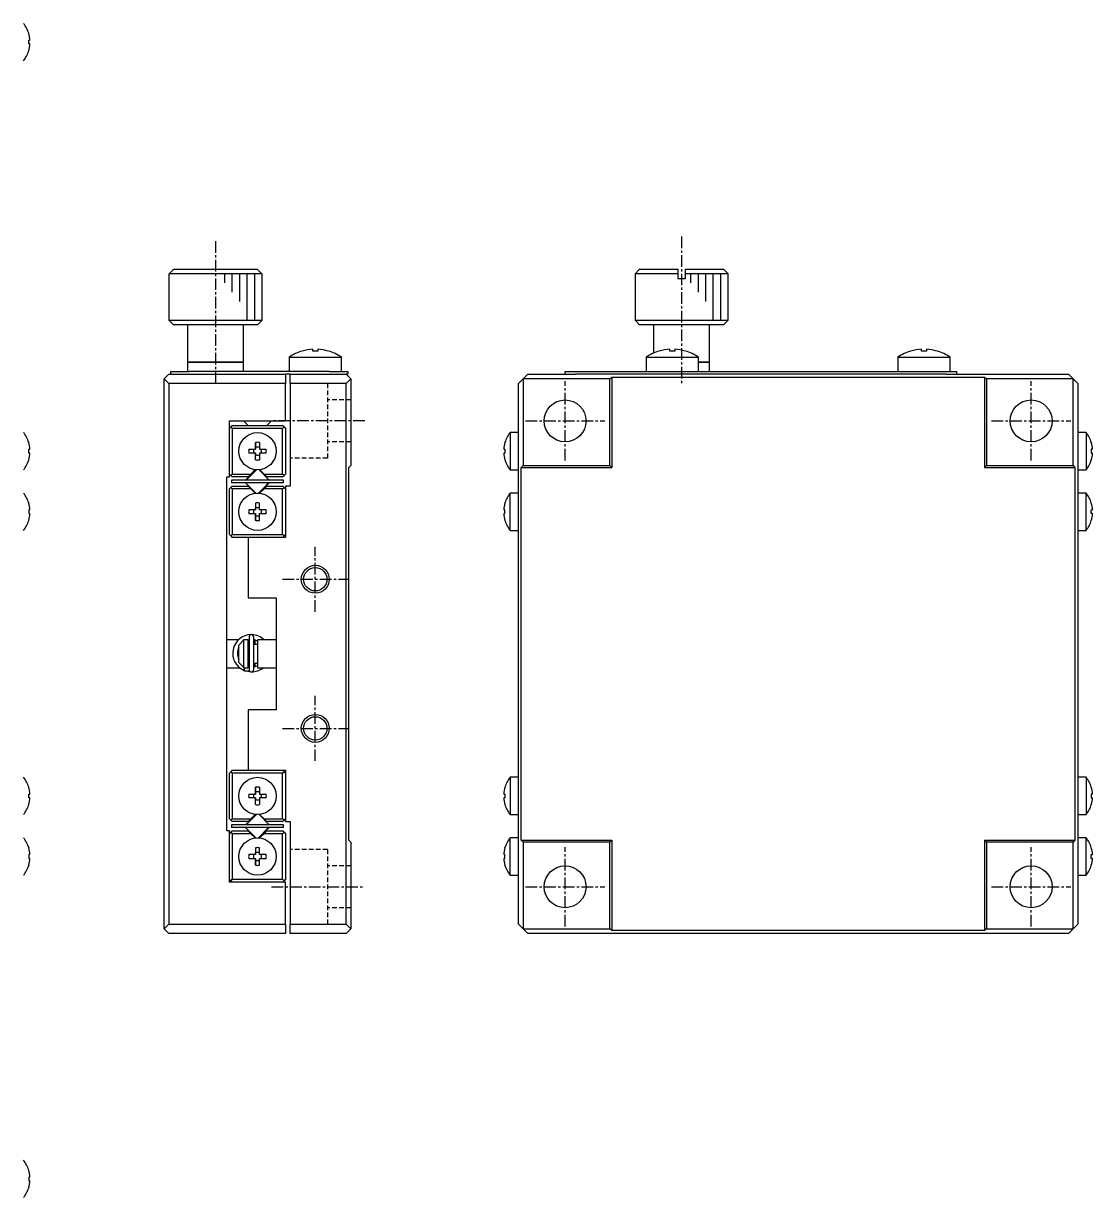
# Model space of a CAD drawing. Extents: x 10 to 267, y 10 to 164.
# Drawn here: x 151.9 to 266.6, y 30.4 to 156.4 of the extents above; entities that cross this region are included whole.
import ezdxf

# ---------------------------------------------------------------- set-up
doc = ezdxf.new("R2010")
doc.units = 0
doc.linetypes.add('CENTER', pattern=[2, 1.25, -0.25, 0.25, -0.25])
doc.linetypes.add('DASHED', pattern=[0.75, 0.5, -0.25])
doc.layers.get('0').update_dxf_attribs({"linetype": 'CONTINUOUS'})
doc.layers.add('CENTER', color=1, linetype='CENTER')

msp = doc.modelspace()

# ---------------------------------------------------------------- linework, layer by layer
at = {"color": 7, "linetype": 'CONTINUOUS'}
for p, q in [((152.5, 155.28), (152.5, 155.3)), ((152.5, 154.55), (152.63, 154.55)), ((152.5, 154.15), (152.5, 154.55)), ((152.63, 154.15), (152.5, 154.15)), ((152.5, 153.4), (152.5, 153.42)), ((167.56, 129.5), (168.06, 130)), ((168.06, 130), (177.03, 130)), ((177.03, 130), (177.53, 129.5)), ((218.05, 130), (217.55, 129.5)), ((218.05, 130), (222.15, 130)), ((222.15, 130), (222.15, 129.5)), ((222.95, 130), (227.05, 130)), ((222.95, 129.5), (222.95, 130)), ((227.55, 129.5), (227.05, 130)), ((167.55, 129), (167.56, 129)), ((167.55, 129), (167.55, 124.5)), ((167.56, 129), (167.56, 129.5)), ((177.53, 129.5), (167.56, 129.5)), ((177.53, 129.5), (177.53, 129)), ((177.53, 129), (177.55, 129)), ((177.55, 124.5), (177.55, 129)), ((222.15, 129.5), (217.55, 129.5)), ((217.55, 129.5), (217.55, 124.5)), ((222.15, 129.5), (222.15, 129)), ((222.15, 129), (222.95, 129)), ((227.55, 129.5), (222.95, 129.5)), ((222.95, 129), (222.95, 129.5)), ((227.55, 124.5), (227.55, 129.5)), ((167.55, 124.5), (177.55, 124.5)), ((167.55, 124.5), (168.05, 124)), ((177.05, 124), (168.05, 124)), ((169.55, 124), (169.55, 120)), ((175.55, 120), (175.55, 124)), ((177.05, 124), (177.55, 124.5)), ((217.55, 124.5), (222.55, 124.5)), ((217.55, 124.5), (218.05, 124)), ((222.55, 124), (218.05, 124)), ((219.55, 124), (219.55, 120.98)), ((222.55, 124.5), (227.55, 124.5)), ((227.05, 124), (222.55, 124)), ((225.55, 120), (225.55, 124)), ((227.05, 124), (227.55, 124.5)), ((181.85, 121.19), (181.84, 121.2)), ((182.99, 121.19), (182.99, 121.39)), ((183.51, 121.19), (182.99, 121.19)), ((183.51, 121.39), (183.51, 121.19)), ((184.65, 121.2), (184.65, 121.19)), ((220.15, 121.19), (220.14, 121.2)), ((221.29, 121.19), (221.29, 121.39)), ((221.81, 121.19), (221.29, 121.19)), ((221.81, 121.39), (221.81, 121.19)), ((222.95, 121.2), (222.95, 121.19)), ((247.15, 121.19), (247.14, 121.2)), ((248.29, 121.19), (248.29, 121.39)), ((248.81, 121.19), (248.29, 121.19)), ((248.81, 121.39), (248.81, 121.19)), ((249.95, 121.2), (249.95, 121.19)), ((169.55, 120), (175.55, 120)), ((175.55, 120), (169.55, 120)), ((169.55, 120), (169.55, 119)), ((175.55, 119), (175.55, 120)), ((180.45, 120.54), (186.05, 120.54)), ((180.45, 120.54), (180.45, 119)), ((186.05, 119), (186.05, 120.54)), ((218.75, 120.54), (224.35, 120.54)), ((218.75, 120.54), (218.75, 119)), ((224.35, 119), (224.35, 120.54)), ((224.35, 120), (225.55, 120)), ((225.55, 120), (224.35, 120)), ((225.55, 119), (225.55, 120)), ((245.75, 120.54), (251.35, 120.54)), ((245.75, 120.54), (245.75, 119)), ((251.35, 119), (251.35, 120.54)), ((167.55, 118.7), (167.05, 118.2)), ((167.55, 118.7), (180.05, 118.7)), ((167.75, 118.7), (167.75, 119)), ((167.75, 119), (169.75, 119)), ((184.75, 119), (169.75, 119)), ((180.55, 118.7), (180.05, 118.7)), ((180.05, 118.7), (180.05, 117.7)), ((180.55, 118.7), (186.55, 118.7)), ((180.55, 117.7), (180.55, 118.7)), ((184.75, 119), (186.75, 119)), ((186.75, 118.7), (186.55, 118.7)), ((186.55, 118.7), (187.05, 118.2)), ((186.75, 119), (186.75, 118.7)), ((206.05, 118.7), (205.55, 118.2)), ((206.05, 118.7), (211.17, 118.7)), ((210.05, 118.7), (210.05, 119)), ((210.05, 119), (212.05, 119)), ((212.05, 118.7), (211.17, 118.7)), ((212.05, 119), (250.05, 119)), ((250.05, 118.7), (212.05, 118.7)), ((250.05, 119), (252.05, 119)), ((250.92, 118.7), (250.05, 118.7)), ((250.92, 118.7), (264.05, 118.7)), ((252.05, 119), (252.05, 118.7)), ((264.55, 118.2), (264.05, 118.7)), ((167.05, 118.2), (167.55, 117.7)), ((167.05, 59.2), (167.05, 118.2)), ((180.05, 117.7), (167.55, 117.7)), ((167.55, 117.7), (167.55, 59.7)), ((180.05, 113.7), (180.05, 117.7)), ((180.55, 117.7), (180.55, 106.7)), ((186.55, 117.7), (180.55, 117.7)), ((187.05, 118.2), (186.55, 117.7)), ((186.55, 59.7), (186.55, 117.7)), ((187.05, 118.2), (187.05, 108.9)), ((205.55, 118.2), (205.05, 117.7)), ((205.05, 59.7), (205.05, 117.7)), ((205.55, 118.2), (205.55, 108.9)), ((214.85, 118.2), (205.55, 118.2)), ((214.85, 118.2), (215.05, 118.4)), ((214.85, 108.9), (214.85, 118.2)), ((215.05, 118.4), (255.05, 118.4)), ((215.05, 118.4), (215.05, 108.7)), ((255.05, 118.4), (255.25, 118.2)), ((255.05, 118.4), (255.05, 108.7)), ((264.55, 118.2), (255.25, 118.2)), ((255.25, 118.2), (255.25, 108.9)), ((264.55, 108.9), (264.55, 118.2)), ((265.05, 117.7), (264.55, 118.2)), ((265.05, 117.7), (265.05, 59.7)), ((174.05, 113.7), (180.05, 113.7)), ((174.05, 107.7), (174.05, 113.7)), ((175.55, 113.7), (175.8, 113.45)), ((175.8, 113.45), (176.05, 113.2)), ((178.05, 113.2), (178.3, 113.45)), ((178.3, 113.45), (178.55, 113.7)), ((174.05, 112.9), (174.2, 113.05)), ((174.35, 113.2), (174.2, 113.05)), ((174.2, 113.05), (174.35, 112.9)), ((174.35, 113.2), (179.75, 113.2)), ((174.35, 112.9), (174.35, 108)), ((179.75, 112.9), (174.35, 112.9)), ((179.9, 113.05), (179.75, 113.2)), ((179.75, 112.9), (179.9, 113.05)), ((179.75, 108), (179.75, 112.9)), ((179.9, 113.05), (180.05, 112.9)), ((180.05, 112.9), (180.05, 108)), ((204.15, 112.45), (204.15, 110.45)), ((205.05, 112.45), (204.15, 112.45)), ((265.94, 112.45), (265.05, 112.45)), ((265.94, 112.45), (265.94, 110.45)), ((152.5, 111.38), (152.5, 111.4)), ((152.5, 111.38), (152.5, 111.4)), ((176.85, 110.65), (176.85, 111.38)), ((176.85, 111.38), (176.85, 110.84)), ((177.25, 111.38), (177.25, 110.65)), ((203.59, 111.4), (203.59, 111.38)), ((203.59, 111.4), (203.59, 111.38)), ((266.5, 111.4), (266.5, 111.38)), ((266.5, 111.4), (266.5, 111.38)), ((152.5, 110.65), (152.63, 110.65)), ((152.5, 110.25), (152.5, 110.65)), ((152.63, 110.25), (152.5, 110.25)), ((176.12, 110.65), (176.85, 110.65)), ((176.85, 110.25), (176.12, 110.25)), ((176.85, 110.84), (176.85, 110.65)), ((176.85, 109.52), (176.85, 110.25)), ((176.85, 110.25), (176.85, 110.06)), ((176.85, 109.52), (176.85, 110.06)), ((177.25, 110.65), (177.98, 110.65)), ((177.98, 110.25), (177.25, 110.25)), ((177.25, 110.25), (177.25, 109.52)), ((203.46, 110.65), (203.59, 110.65)), ((203.59, 110.25), (203.46, 110.25)), ((203.59, 110.65), (203.59, 110.25)), ((204.15, 110.45), (204.15, 108.45)), ((265.94, 110.45), (265.94, 108.45)), ((266.63, 110.65), (266.5, 110.65)), ((266.5, 110.65), (266.5, 110.25)), ((266.5, 110.25), (266.63, 110.25)), ((152.5, 109.5), (152.5, 109.52)), ((152.5, 109.5), (152.5, 109.52)), ((176.87, 108.44), (175.81, 107.38)), ((175.85, 107.35), (176.94, 108.44)), ((176.34, 108), (176.81, 108.47)), ((178.28, 107.38), (177.22, 108.44)), ((177.28, 108.47), (177.75, 108)), ((186.85, 108.7), (187.05, 108.9)), ((186.85, 68.7), (186.85, 108.7)), ((203.59, 109.52), (203.59, 109.5)), ((203.59, 109.52), (203.59, 109.5)), ((204.15, 108.45), (205.05, 108.45)), ((205.35, 108.7), (205.55, 108.9)), ((205.35, 108.7), (215.05, 108.7)), ((205.35, 68.7), (205.35, 108.7)), ((205.55, 108.9), (214.85, 108.9)), ((215.05, 108.7), (214.85, 108.9)), ((255.05, 108.7), (255.25, 108.9)), ((255.05, 108.7), (264.75, 108.7)), ((255.25, 108.9), (264.55, 108.9)), ((264.55, 108.9), (264.75, 108.7)), ((264.75, 108.7), (264.75, 68.7)), ((265.05, 108.45), (265.94, 108.45)), ((266.5, 109.52), (266.5, 109.5)), ((266.5, 109.52), (266.5, 109.5)), ((173.75, 107.7), (174.05, 107.7)), ((173.75, 69.7), (173.75, 107.7)), ((174.2, 107.85), (174.05, 108)), ((174.35, 108), (174.2, 107.85)), ((174.2, 107.85), (174.35, 107.7)), ((174.25, 107.35), (174.25, 107.05)), ((179.85, 107.35), (174.25, 107.35)), ((174.35, 108), (176.34, 108)), ((176.04, 107.7), (174.35, 107.7)), ((176.04, 107.7), (176.34, 108)), ((177.75, 108), (179.75, 108)), ((177.75, 108), (178.05, 107.7)), ((179.75, 107.7), (178.05, 107.7)), ((179.9, 107.85), (179.75, 108)), ((179.75, 107.7), (179.9, 107.85)), ((179.85, 107.05), (179.85, 107.35)), ((180.05, 108), (179.9, 107.85)), ((174.05, 106.4), (174.2, 106.55)), ((174.05, 101.5), (174.05, 106.4)), ((174.35, 106.7), (174.2, 106.55)), ((174.2, 106.55), (174.35, 106.4)), ((179.85, 107.05), (174.25, 107.05)), ((174.35, 106.7), (176.04, 106.7)), ((174.35, 106.4), (174.35, 101.5)), ((176.34, 106.4), (174.35, 106.4)), ((175.81, 107.02), (176.87, 105.96)), ((176.34, 106.4), (176.04, 106.7)), ((176.81, 105.94), (176.34, 106.4)), ((177.72, 106.53), (177.15, 105.96)), ((177.22, 105.96), (178.28, 107.02)), ((177.75, 106.4), (177.28, 105.94)), ((178.24, 107.05), (177.72, 106.53)), ((178.05, 106.7), (177.75, 106.4)), ((179.75, 106.4), (177.75, 106.4)), ((178.05, 106.7), (179.75, 106.7)), ((179.9, 106.55), (179.75, 106.7)), ((179.75, 106.4), (179.9, 106.55)), ((179.75, 101.5), (179.75, 106.4)), ((179.9, 106.55), (180.05, 106.4)), ((180.05, 106.7), (180.05, 101.2)), ((180.55, 106.7), (180.05, 106.7)), ((204.15, 103.95), (204.15, 105.95)), ((205.05, 105.95), (204.15, 105.95)), ((265.94, 105.95), (265.05, 105.95)), ((265.94, 103.95), (265.94, 105.95)), ((152.5, 104.9), (152.5, 104.88)), ((152.5, 104.9), (152.5, 104.88)), ((176.85, 104.88), (176.85, 104.15)), ((176.85, 104.88), (176.85, 104.34)), ((177.25, 104.15), (177.25, 104.88)), ((203.59, 104.88), (203.59, 104.9)), ((203.59, 104.88), (203.59, 104.9)), ((266.5, 104.88), (266.5, 104.9)), ((266.5, 104.88), (266.5, 104.9)), ((152.63, 104.15), (152.5, 104.15)), ((152.5, 104.15), (152.5, 103.75)), ((152.5, 103.75), (152.63, 103.75)), ((176.85, 104.15), (176.12, 104.15)), ((176.12, 103.75), (176.85, 103.75)), ((176.85, 104.15), (176.85, 104.34)), ((176.85, 103.75), (176.85, 103.02)), ((176.85, 103.56), (176.85, 103.75)), ((176.85, 103.02), (176.85, 103.56)), ((177.98, 104.15), (177.25, 104.15)), ((177.25, 103.75), (177.98, 103.75)), ((177.25, 103.02), (177.25, 103.75)), ((203.59, 104.15), (203.46, 104.15)), ((203.46, 103.75), (203.59, 103.75)), ((203.59, 103.75), (203.59, 104.15)), ((204.15, 101.95), (204.15, 103.95)), ((265.94, 101.95), (265.94, 103.95)), ((266.5, 104.15), (266.63, 104.15)), ((266.5, 103.75), (266.5, 104.15)), ((266.63, 103.75), (266.5, 103.75)), ((152.5, 103.02), (152.5, 103)), ((152.5, 103.02), (152.5, 103)), ((203.59, 103), (203.59, 103.02)), ((203.59, 103), (203.59, 103.02)), ((266.5, 103), (266.5, 103.02)), ((266.5, 103), (266.5, 103.02)), ((174.2, 101.35), (174.05, 101.5)), ((174.35, 101.5), (174.2, 101.35)), ((174.2, 101.35), (174.35, 101.2)), ((174.35, 101.5), (179.75, 101.5)), ((176.05, 101.2), (174.35, 101.2)), ((176.05, 101.2), (176.05, 94.7)), ((180.05, 101.2), (176.05, 101.2)), ((179.9, 101.35), (179.75, 101.5)), ((179.75, 101.2), (179.9, 101.35)), ((180.05, 101.5), (179.9, 101.35)), ((204.15, 101.95), (205.05, 101.95)), ((265.05, 101.95), (265.94, 101.95)), ((176.05, 94.7), (179.05, 94.7)), ((179.05, 94.7), (179.05, 82.7)), ((175.01, 90.2), (173.75, 90.2)), ((175.05, 89.62), (175.55, 90.15)), ((175.05, 87.78), (175.05, 89.62)), ((175.55, 90.2), (175.55, 90.15)), ((176.05, 90.2), (175.55, 90.2)), ((175.55, 90.15), (175.55, 87.26)), ((175.67, 90.62), (175.61, 90.6)), ((175.98, 90.2), (176.14, 90.24)), ((176.05, 87.2), (176.05, 90.2)), ((176.05, 90.11), (176.14, 89.91)), ((176.14, 89.7), (176.05, 89.7)), ((176.14, 89.7), (176.05, 89.7)), ((176.14, 90.51), (176.14, 87.01)), ((176.64, 87.01), (176.64, 90.51)), ((176.64, 90.24), (177.05, 90.11)), ((176.75, 89.7), (176.64, 89.7)), ((177.05, 89.7), (176.64, 89.7)), ((176.75, 90.2), (176.75, 89.7)), ((176.81, 90.2), (176.75, 90.2)), ((177.05, 90.2), (177.05, 87.2)), ((179.05, 90.2), (177.05, 90.2)), ((173.75, 87.2), (175.14, 87.2)), ((175.55, 87.26), (175.05, 87.78)), ((175.52, 86.96), (175.6, 86.92)), ((175.55, 87.26), (175.55, 87.2)), ((175.55, 87.2), (176.05, 87.2)), ((175.6, 86.92), (175.69, 87.21)), ((175.61, 86.96), (175.6, 86.95)), ((175.6, 86.95), (175.6, 86.94)), ((175.62, 87.01), (175.61, 87)), ((175.61, 87), (175.61, 86.98)), ((175.61, 86.98), (175.61, 86.97)), ((175.61, 86.97), (175.61, 86.96)), ((175.63, 87.05), (175.62, 87.03)), ((175.62, 87.03), (175.62, 87.01)), ((175.64, 87.06), (175.63, 87.05)), ((175.65, 87.1), (175.64, 87.08)), ((175.64, 87.08), (175.64, 87.06)), ((175.66, 87.12), (175.65, 87.1)), ((175.67, 87.14), (175.66, 87.12)), ((175.68, 87.16), (175.67, 87.14)), ((175.69, 87.2), (175.68, 87.18)), ((175.68, 87.18), (175.68, 87.16)), ((176.05, 87.7), (176.14, 87.7)), ((176.05, 87.7), (176.14, 87.7)), ((176.14, 87.61), (176.05, 87.41)), ((176.64, 87.7), (176.75, 87.7)), ((176.64, 87.7), (177.05, 87.7)), ((177.05, 87.41), (176.64, 87.28)), ((176.75, 87.7), (176.75, 87.3)), ((177.05, 87.2), (179.05, 87.2)), ((175.6, 86.94), (175.6, 86.93)), ((175.6, 86.93), (175.6, 86.93)), ((175.6, 86.93), (175.6, 86.92)), ((175.6, 86.92), (175.61, 86.92)), ((175.61, 86.92), (175.64, 86.91)), ((175.64, 86.91), (175.67, 86.89)), ((175.66, 86.9), (176.36, 86.76)), ((175.67, 86.89), (175.71, 86.88)), ((175.71, 86.88), (175.75, 86.88)), ((175.75, 86.88), (175.78, 86.87)), ((175.78, 86.87), (175.82, 86.86)), ((175.82, 86.86), (175.86, 86.86)), ((175.86, 86.86), (175.89, 86.86)), ((175.89, 86.86), (175.93, 86.86)), ((175.93, 86.86), (175.97, 86.86)), ((175.97, 86.86), (176, 86.87)), ((176, 86.87), (176.04, 86.87)), ((176.04, 86.87), (176.08, 86.88)), ((176.08, 86.88), (176.11, 86.89)), ((176.11, 86.89), (176.15, 86.9)), ((176.15, 86.9), (176.16, 86.91)), ((176.05, 82.7), (176.05, 76.2)), ((179.05, 82.7), (176.05, 82.7)), ((174.05, 75.9), (174.2, 76.05)), ((174.05, 71), (174.05, 75.9)), ((174.35, 76.2), (174.2, 76.05)), ((174.2, 76.05), (174.35, 75.9)), ((174.35, 76.2), (176.05, 76.2)), ((174.35, 75.9), (174.35, 71)), ((179.75, 75.9), (174.35, 75.9)), ((176.05, 76.2), (180.05, 76.2)), ((179.9, 76.05), (179.75, 76.2)), ((179.75, 75.9), (179.9, 76.05)), ((179.75, 71), (179.75, 75.9)), ((179.9, 76.05), (180.05, 75.9)), ((180.05, 76.2), (180.05, 70.7)), ((152.5, 74.38), (152.5, 74.4)), ((152.5, 74.38), (152.5, 74.4)), ((176.85, 73.65), (176.85, 74.38)), ((176.85, 74.38), (176.85, 73.84)), ((177.25, 74.38), (177.25, 73.65)), ((203.59, 74.4), (203.59, 74.38)), ((203.59, 74.4), (203.59, 74.38)), ((204.15, 75.45), (204.15, 73.45)), ((205.05, 75.45), (204.15, 75.45)), ((265.94, 75.45), (265.05, 75.45)), ((265.94, 75.45), (265.94, 73.45)), ((266.5, 74.4), (266.5, 74.38)), ((266.5, 74.4), (266.5, 74.38)), ((152.5, 73.65), (152.63, 73.65)), ((152.5, 73.25), (152.5, 73.65)), ((152.63, 73.25), (152.5, 73.25)), ((176.12, 73.65), (176.85, 73.65)), ((176.85, 73.25), (176.12, 73.25)), ((176.85, 73.84), (176.85, 73.65)), ((176.85, 72.52), (176.85, 73.25)), ((176.85, 73.25), (176.85, 73.06)), ((177.25, 73.65), (177.98, 73.65)), ((177.98, 73.25), (177.25, 73.25)), ((177.25, 73.25), (177.25, 72.52)), ((203.46, 73.65), (203.59, 73.65)), ((203.59, 73.25), (203.46, 73.25)), ((203.59, 73.65), (203.59, 73.25)), ((204.15, 73.45), (204.15, 71.45)), ((265.94, 73.45), (265.94, 71.45)), ((266.63, 73.65), (266.5, 73.65)), ((266.5, 73.65), (266.5, 73.25)), ((266.5, 73.25), (266.63, 73.25)), ((152.5, 72.5), (152.5, 72.52)), ((152.5, 72.5), (152.5, 72.52)), ((176.85, 72.52), (176.85, 73.06)), ((203.59, 72.52), (203.59, 72.5)), ((203.59, 72.52), (203.59, 72.5)), ((266.5, 72.52), (266.5, 72.5)), ((266.5, 72.52), (266.5, 72.5)), ((174.2, 70.85), (174.05, 71)), ((174.35, 71), (174.2, 70.85)), ((174.2, 70.85), (174.35, 70.7)), ((174.35, 71), (176.34, 71)), ((176.04, 70.7), (174.35, 70.7)), ((176.87, 71.44), (175.81, 70.38)), ((175.85, 70.35), (176.37, 70.87)), ((176.04, 70.7), (176.34, 71)), ((176.34, 71), (176.81, 71.47)), ((176.37, 70.87), (176.94, 71.44)), ((178.28, 70.38), (177.22, 71.44)), ((177.28, 71.47), (177.75, 71)), ((177.75, 71), (179.75, 71)), ((177.75, 71), (178.05, 70.7)), ((179.75, 70.7), (178.05, 70.7)), ((179.9, 70.85), (179.75, 71)), ((179.75, 70.7), (179.9, 70.85)), ((180.05, 71), (179.9, 70.85)), ((180.05, 70.7), (180.55, 70.7)), ((180.55, 70.7), (180.55, 59.7)), ((204.15, 71.45), (205.05, 71.45)), ((265.05, 71.45), (265.94, 71.45)), ((174.05, 69.7), (173.75, 69.7)), ((174.05, 64.2), (174.05, 69.7)), ((174.05, 69.4), (174.2, 69.55)), ((174.35, 69.7), (174.2, 69.55)), ((174.2, 69.55), (174.35, 69.4)), ((174.25, 70.35), (174.25, 70.05)), ((179.85, 70.35), (174.25, 70.35)), ((179.85, 70.05), (174.25, 70.05)), ((174.35, 69.7), (176.04, 69.7)), ((174.35, 69.4), (174.35, 64.5)), ((176.34, 69.4), (174.35, 69.4)), ((175.81, 70.02), (176.87, 68.96)), ((176.34, 69.4), (176.04, 69.7)), ((176.81, 68.94), (176.34, 69.4)), ((178.24, 70.05), (177.15, 68.96)), ((177.22, 68.96), (178.28, 70.02)), ((177.75, 69.4), (177.28, 68.94)), ((178.05, 69.7), (177.75, 69.4)), ((179.75, 69.4), (177.75, 69.4)), ((178.05, 69.7), (179.75, 69.7)), ((179.9, 69.55), (179.75, 69.7)), ((179.75, 69.4), (179.9, 69.55)), ((179.75, 64.5), (179.75, 69.4)), ((179.85, 70.05), (179.85, 70.35)), ((179.9, 69.55), (180.05, 69.4)), ((180.05, 69.4), (180.05, 64.5)), ((187.05, 68.5), (186.85, 68.7)), ((187.05, 68.5), (187.05, 59.2)), ((204.15, 66.95), (204.15, 68.95)), ((205.05, 68.95), (204.15, 68.95)), ((205.55, 68.5), (205.35, 68.7)), ((205.35, 68.7), (215.05, 68.7)), ((205.55, 68.5), (205.55, 59.2)), ((214.85, 68.5), (205.55, 68.5)), ((214.85, 68.5), (215.05, 68.7)), ((214.85, 59.2), (214.85, 68.5)), ((215.05, 68.7), (215.05, 59)), ((255.25, 68.5), (255.05, 68.7)), ((255.05, 68.7), (264.75, 68.7)), ((255.05, 68.7), (255.05, 59)), ((255.25, 68.5), (255.25, 59.2)), ((264.55, 68.5), (255.25, 68.5)), ((264.75, 68.7), (264.55, 68.5)), ((264.55, 59.2), (264.55, 68.5)), ((265.94, 68.95), (265.05, 68.95)), ((265.94, 66.95), (265.94, 68.95)), ((152.5, 67.9), (152.5, 67.88)), ((152.5, 67.9), (152.5, 67.88)), ((152.63, 67.15), (152.5, 67.15)), ((152.5, 67.15), (152.5, 66.75)), ((176.85, 67.15), (176.12, 67.15)), ((176.85, 67.88), (176.85, 67.15)), ((176.85, 67.88), (176.85, 67.34)), ((176.85, 67.15), (176.85, 67.34)), ((177.25, 67.15), (177.25, 67.88)), ((177.98, 67.15), (177.25, 67.15)), ((203.59, 67.15), (203.46, 67.15)), ((203.59, 67.88), (203.59, 67.9)), ((203.59, 67.88), (203.59, 67.9)), ((203.59, 66.75), (203.59, 67.15)), ((204.15, 64.95), (204.15, 66.95)), ((265.94, 64.95), (265.94, 66.95)), ((266.5, 67.88), (266.5, 67.9)), ((266.5, 67.88), (266.5, 67.9)), ((266.5, 67.15), (266.63, 67.15)), ((266.5, 66.75), (266.5, 67.15)), ((152.5, 66.75), (152.63, 66.75)), ((152.5, 66.02), (152.5, 66)), ((152.5, 66.02), (152.5, 66)), ((176.12, 66.75), (176.85, 66.75)), ((176.85, 66.75), (176.85, 66.02)), ((176.85, 66.56), (176.85, 66.75)), ((176.85, 66.02), (176.85, 66.56)), ((177.25, 66.02), (177.25, 66.75)), ((177.25, 66.75), (177.98, 66.75)), ((203.46, 66.75), (203.59, 66.75)), ((203.59, 66), (203.59, 66.02)), ((203.59, 66), (203.59, 66.02)), ((266.63, 66.75), (266.5, 66.75)), ((266.5, 66), (266.5, 66.02)), ((266.5, 66), (266.5, 66.02)), ((174.2, 64.35), (174.05, 64.5)), ((174.35, 64.5), (174.2, 64.35)), ((174.2, 64.35), (174.35, 64.2)), ((174.35, 64.5), (179.75, 64.5)), ((179.9, 64.35), (179.75, 64.5)), ((179.75, 64.2), (179.9, 64.35)), ((180.05, 64.5), (179.9, 64.35)), ((204.15, 64.95), (205.05, 64.95)), ((265.05, 64.95), (265.94, 64.95)), ((180.05, 64.2), (174.05, 64.2)), ((180.05, 59.7), (180.05, 64.2)), ((167.55, 59.7), (167.05, 59.2)), ((167.55, 59.7), (180.05, 59.7)), ((180.05, 59.7), (180.05, 58.7)), ((180.55, 59.7), (186.55, 59.7)), ((180.55, 58.7), (180.55, 59.7)), ((186.55, 59.7), (187.05, 59.2)), ((205.05, 59.7), (205.55, 59.2)), ((264.55, 59.2), (265.05, 59.7)), ((167.05, 59.2), (167.55, 58.7)), ((180.05, 58.7), (167.55, 58.7)), ((186.55, 58.7), (180.55, 58.7)), ((187.05, 59.2), (186.55, 58.7)), ((205.55, 59.2), (214.85, 59.2)), ((205.55, 59.2), (206.05, 58.7)), ((264.05, 58.7), (206.05, 58.7)), ((215.05, 59), (214.85, 59.2)), ((255.05, 59), (215.05, 59)), ((255.25, 59.2), (255.05, 59)), ((255.25, 59.2), (264.55, 59.2)), ((264.05, 58.7), (264.55, 59.2)), ((152.5, 33.3), (152.5, 33.28)), ((152.63, 32.55), (152.5, 32.55)), ((152.5, 32.55), (152.5, 32.15)), ((152.5, 32.15), (152.63, 32.15)), ((152.5, 31.42), (152.5, 31.4))]:
    msp.add_line(p, q, dxfattribs=at)
at = {"color": 3, "linetype": 'CONTINUOUS'}
for p, q in [((173.55, 128.5), (173.55, 129.5)), ((174.35, 127.5), (174.35, 129.5)), ((175.15, 126.5), (175.15, 129.5)), ((175.95, 124.5), (175.95, 129.5)), ((176.75, 124.5), (176.75, 129.5)), ((223.55, 128.5), (223.55, 129.5)), ((224.35, 127.5), (224.35, 129.5)), ((225.15, 126.5), (225.15, 129.5)), ((225.95, 124.5), (225.95, 129.5)), ((226.75, 124.5), (226.75, 129.5))]:
    msp.add_line(p, q, dxfattribs=at)
at = {"color": 3, "linetype": 'DASHED'}
for p, q in [((184.55, 117.7), (184.55, 109.7)), ((187.05, 115.95), (184.55, 115.95)), ((187.05, 111.45), (184.55, 111.45)), ((184.55, 109.7), (180.55, 109.7)), ((184.55, 67.7), (180.55, 67.7)), ((184.55, 67.7), (184.55, 59.7)), ((187.05, 65.95), (184.55, 65.95)), ((187.05, 61.45), (184.55, 61.45))]:
    msp.add_line(p, q, dxfattribs=at)
at = {"color": 7, "linetype": 'CONTINUOUS'}
for centre, radius in [((210.05, 113.7), 2.25), ((260.05, 113.7), 2.25), ((177.05, 110.45), 2), ((177.05, 103.95), 2), ((183.25, 96.7), 1.25), ((183.25, 80.7), 1.25), ((177.05, 73.45), 2), ((177.05, 66.95), 2), ((210.05, 63.7), 2.25), ((260.05, 63.7), 2.25)]:
    msp.add_circle(centre, radius, dxfattribs=at)
at = {"color": 3, "linetype": 'CONTINUOUS'}
for centre in [(183.25, 96.7), (183.25, 80.7)]:
    msp.add_circle(centre, 1.5, dxfattribs=at)
at = {"color": 7, "linetype": 'CONTINUOUS'}
for centre, radius, start, end in [((149.45, 154.35), 3.2, 17.27, 38.6822), ((149.45, 154.35), 3.19, 3.5904, 16.9053), ((149.45, 154.35), 3.19, 343.0947, 356.4096), ((149.45, 154.35), 3.2, 321.3178, 342.73), ((183.25, 116.4), 5, 106.2858, 124.0558), ((183.25, 116.4), 4.99, 92.9848, 106.2726), ((183.25, 116.4), 4.99, 73.7274, 87.0152), ((183.25, 116.4), 5, 55.9442, 73.7142), ((221.55, 116.4), 5, 106.2858, 124.0558), ((221.55, 116.4), 4.99, 92.9848, 106.2726), ((221.55, 116.4), 4.99, 73.7274, 87.0152), ((221.55, 116.4), 5, 55.9442, 73.7142), ((248.55, 116.4), 5, 106.2858, 124.0558), ((248.55, 116.4), 4.99, 92.9848, 106.2726), ((248.55, 116.4), 4.99, 73.7274, 87.0152), ((248.55, 116.4), 5, 55.9442, 73.7142), ((149.45, 110.45), 3.2, 17.27, 38.6822), ((206.65, 110.45), 3.2, 141.3178, 162.73), ((263.45, 110.45), 3.2, 17.27, 38.6822), ((149.45, 110.45), 3.19, 3.5904, 16.9053), ((177.05, 110.45), 0.95, 77.8468, 102.1532), ((177.05, 110.45), 0.435, 62.6335, 117.3665), ((206.65, 110.45), 3.19, 163.0947, 176.4096), ((263.45, 110.45), 3.19, 3.5904, 16.9053), ((149.45, 110.45), 3.19, 343.0947, 356.4096), ((177.05, 110.45), 0.95, 167.8468, 192.1532), ((177.05, 110.45), 0.435, 152.6335, 207.3665), ((177.05, 110.45), 0.435, 242.6335, 297.3665), ((177.05, 110.45), 0.435, 332.6335, 27.3665), ((177.05, 110.45), 0.95, 347.8468, 12.1532), ((206.65, 110.45), 3.19, 183.5904, 196.9053), ((263.45, 110.45), 3.19, 343.0947, 356.4096), ((149.45, 110.45), 3.2, 321.3178, 342.73), ((177.05, 110.45), 0.95, 257.8468, 282.1532), ((177.01, 108.3), 0.2, 126.858, 135), ((177.08, 108.3), 0.2, 128.7388, 135), ((177.08, 108.3), 0.2, 45, 53.142), ((206.65, 110.45), 3.2, 197.27, 218.6822), ((263.45, 110.45), 3.2, 321.3178, 342.73), ((175.95, 107.24), 0.2, 135, 145.0247), ((178.14, 107.24), 0.2, 34.9753, 45), ((149.45, 103.95), 3.2, 17.27, 38.6822), ((175.95, 107.17), 0.2, 214.9753, 225), ((177.01, 106.11), 0.2, 225, 233.142), ((177.01, 106.11), 0.2, 308.7388, 315), ((177.08, 106.11), 0.2, 306.858, 315), ((178.14, 107.17), 0.2, 315, 325.0247), ((206.65, 103.95), 3.2, 141.3178, 162.73), ((263.45, 103.95), 3.2, 17.27, 38.6822), ((149.45, 103.95), 3.19, 3.5904, 16.9053), ((177.05, 103.95), 0.95, 77.8468, 102.1532), ((206.65, 103.95), 3.19, 163.0947, 176.4096), ((263.45, 103.95), 3.19, 3.5904, 16.9053), ((149.45, 103.95), 3.19, 343.0947, 356.4096), ((177.05, 103.95), 0.95, 167.8468, 192.1532), ((177.05, 103.95), 0.435, 152.6335, 207.3665), ((177.05, 103.95), 0.435, 62.6335, 117.3665), ((177.05, 103.95), 0.435, 242.6335, 297.3665), ((177.05, 103.95), 0.435, 332.6335, 27.3665), ((177.05, 103.95), 0.95, 347.8468, 12.1532), ((206.65, 103.95), 3.19, 183.5904, 196.9053), ((263.45, 103.95), 3.19, 343.0947, 356.4096), ((149.45, 103.95), 3.2, 321.3178, 342.73), ((177.05, 103.95), 0.95, 257.8468, 282.1532), ((206.65, 103.95), 3.2, 197.27, 218.6822), ((263.45, 103.95), 3.2, 321.3178, 342.73), ((176.39, 88.76), 2, 90.8992, 246.789), ((176.39, 90.51), 0.25, 0, 180), ((176.4, 88.76), 1.99, 46.1917, 89.2349), ((176.39, 88.76), 1.5, 153.8769, 206.1023), ((176.39, 87.01), 0.25, 180, 0), ((176.39, 88.76), 2, 270.9074, 308.757), ((149.45, 73.45), 3.2, 17.27, 38.6822), ((149.45, 73.45), 3.19, 3.5904, 16.9053), ((177.05, 73.45), 0.95, 77.8468, 102.1532), ((206.65, 73.45), 3.19, 163.0947, 176.4096), ((206.65, 73.45), 3.2, 141.3178, 162.73), ((263.45, 73.45), 3.2, 17.27, 38.6822), ((263.45, 73.45), 3.19, 3.5904, 16.9053), ((149.45, 73.45), 3.19, 343.0947, 356.4096), ((177.05, 73.45), 0.95, 167.8468, 192.1532), ((177.05, 73.45), 0.435, 152.6335, 207.3665), ((177.05, 73.45), 0.435, 62.6335, 117.3665), ((177.05, 73.45), 0.435, 332.6335, 27.3665), ((177.05, 73.45), 0.95, 347.8468, 12.1532), ((206.65, 73.45), 3.19, 183.5904, 196.9053), ((263.45, 73.45), 3.19, 343.0947, 356.4096), ((149.45, 73.45), 3.2, 321.3178, 342.73), ((177.05, 73.45), 0.435, 242.6335, 297.3665), ((177.05, 73.45), 0.95, 257.8468, 282.1532), ((206.65, 73.45), 3.2, 197.27, 218.6822), ((263.45, 73.45), 3.2, 321.3178, 342.73), ((177.01, 71.3), 0.2, 126.858, 135), ((177.08, 71.3), 0.2, 128.7388, 135), ((177.08, 71.3), 0.2, 45, 53.142), ((175.95, 70.24), 0.2, 135, 145.0247), ((175.95, 70.17), 0.2, 214.9753, 225), ((178.14, 70.24), 0.2, 34.9753, 45), ((178.14, 70.17), 0.2, 315, 325.0247), ((149.45, 66.95), 3.2, 17.27, 38.6822), ((177.01, 69.11), 0.2, 225, 233.142), ((177.01, 69.11), 0.2, 308.7388, 315), ((177.08, 69.11), 0.2, 306.858, 315), ((206.65, 66.95), 3.2, 141.3178, 162.73), ((263.45, 66.95), 3.2, 17.27, 38.6822), ((149.45, 66.95), 3.19, 3.5904, 16.9053), ((177.05, 66.95), 0.95, 167.8468, 192.1532), ((177.05, 66.95), 0.435, 152.6335, 207.3665), ((177.05, 66.95), 0.95, 77.8468, 102.1532), ((177.05, 66.95), 0.435, 62.6335, 117.3665), ((177.05, 66.95), 0.435, 332.6335, 27.3665), ((177.05, 66.95), 0.95, 347.8468, 12.1532), ((206.65, 66.95), 3.19, 163.0947, 176.4096), ((263.45, 66.95), 3.19, 3.5904, 16.9053), ((149.45, 66.95), 3.2, 321.3178, 342.73), ((149.45, 66.95), 3.19, 343.0947, 356.4096), ((177.05, 66.95), 0.435, 242.6335, 297.3665), ((177.05, 66.95), 0.95, 257.8468, 282.1532), ((206.65, 66.95), 3.19, 183.5904, 196.9053), ((206.65, 66.95), 3.2, 197.27, 218.6822), ((263.45, 66.95), 3.2, 321.3178, 342.73), ((263.45, 66.95), 3.19, 343.0947, 356.4096), ((149.45, 32.35), 3.2, 17.27, 38.6822), ((149.45, 32.35), 3.19, 3.5904, 16.9053), ((149.45, 32.35), 3.19, 343.0947, 356.4096), ((149.45, 32.35), 3.2, 321.3178, 342.73)]:
    msp.add_arc(centre, radius, start, end, dxfattribs=at)
at = {"layer": 'CENTER', "color": 1, "linetype": 'CENTER'}
for p, q in [((172.55, 133), (172.55, 117.5)), ((222.55, 133.5), (222.55, 117.5)), ((210.05, 109.45), (210.05, 117.95)), ((260.05, 109.45), (260.05, 117.95)), ((188.55, 113.7), (178.55, 113.7)), ((205.8, 113.7), (214.3, 113.7)), ((255.8, 113.7), (264.3, 113.7)), ((183.25, 93.2), (183.25, 100.2)), ((179.75, 96.7), (186.75, 96.7)), ((183.25, 77.2), (183.25, 84.2)), ((179.75, 80.7), (186.75, 80.7)), ((210.05, 59.45), (210.05, 67.95)), ((260.05, 59.45), (260.05, 67.95)), ((178.55, 63.7), (188.55, 63.7)), ((205.8, 63.7), (214.3, 63.7)), ((255.8, 63.7), (264.3, 63.7))]:
    msp.add_line(p, q, dxfattribs=at)

doc.saveas('drawing.dxf')
